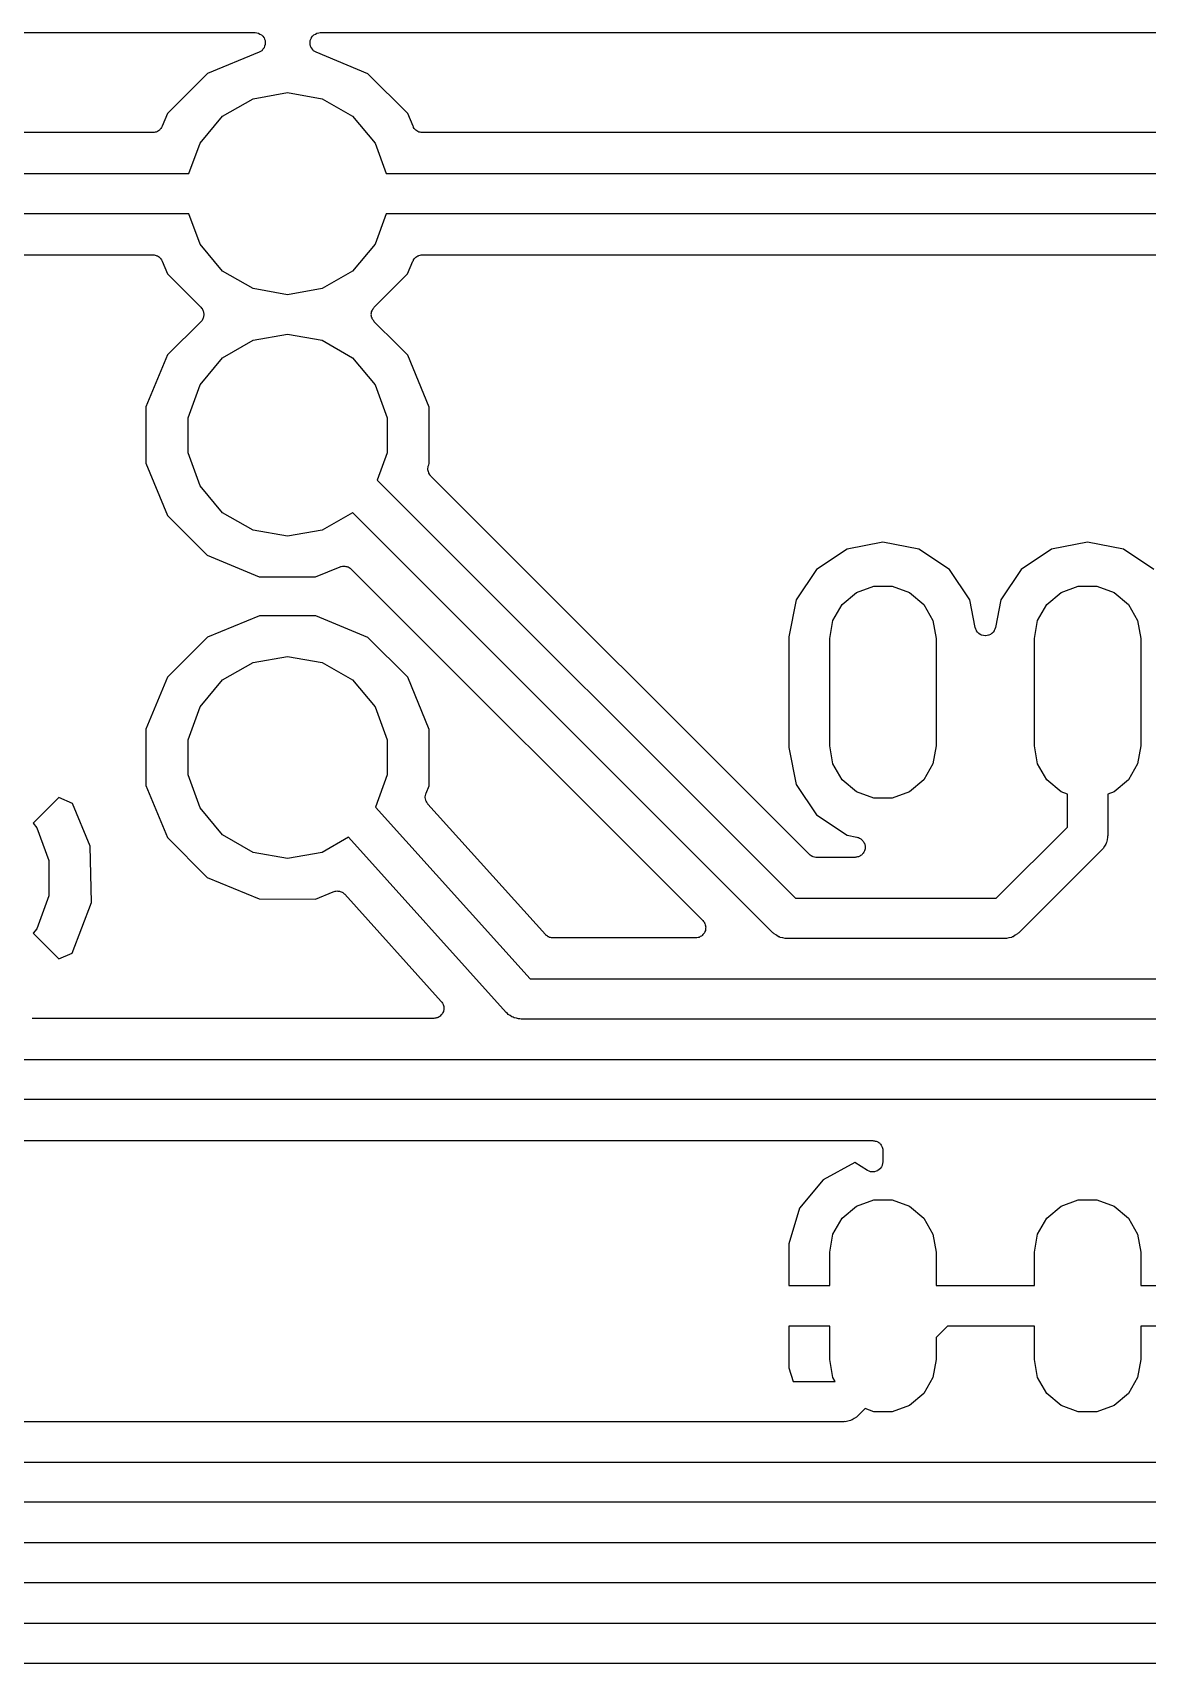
# Model space of a CAD drawing. Extents: x 30 to 169, y -146 to -30.
# Drawn here: x 113.94 to 127.77, y -50.25 to -30 of the extents above; entities that cross this region are included whole.
import ezdxf

# ---------------------------------------------------------------- set-up
doc = ezdxf.new("R2010")
doc.units = 0
doc.header["$MEASUREMENT"] = 0
doc.layers.add('BLACK', color=7, linetype='CONTINUOUS')

msp = doc.modelspace()

# ---------------------------------------------------------------- linework, layer by layer
at = {"layer": 'Black'}
for p, q in [((92.1002, -30), (116.697, -30)), ((116.697, -30), (116.716, -30.0034)), ((116.716, -30.0034), (116.735, -30.0059)), ((116.735, -30.0059), (116.738, -30.0072)), ((116.738, -30.0072), (116.74, -30.0077)), ((116.74, -30.0077), (116.757, -30.0174)), ((116.757, -30.0174), (116.774, -30.0263)), ((116.774, -30.0263), (116.776, -30.0283)), ((116.776, -30.0283), (116.778, -30.0297)), ((116.778, -30.0297), (116.791, -30.0446)), ((116.791, -30.0446), (116.804, -30.0589)), ((116.804, -30.0589), (116.805, -30.0614)), ((116.805, -30.0614), (116.807, -30.0635)), ((116.807, -30.0635), (116.813, -30.0817)), ((116.815, -30.1673), (116.809, -30.1857)), ((116.813, -30.0817), (116.821, -30.0996)), ((116.822, -30.1491), (116.815, -30.1673)), ((116.821, -30.0996), (116.821, -30.1024)), ((116.821, -30.1024), (116.822, -30.1049)), ((116.822, -30.1049), (116.822, -30.1243)), ((116.822, -30.1243), (116.823, -30.1437)), ((116.823, -30.1437), (116.822, -30.1463)), ((116.822, -30.1463), (116.822, -30.1491)), ((117.379, -30.1435), (117.38, -30.1242)), ((117.38, -30.1462), (117.379, -30.1435)), ((117.38, -30.1049), (117.381, -30.1023)), ((117.38, -30.1242), (117.38, -30.1049)), ((117.38, -30.1491), (117.38, -30.1462)), ((117.386, -30.1672), (117.38, -30.1491)), ((117.381, -30.0994), (117.388, -30.0816)), ((117.381, -30.1023), (117.381, -30.0994)), ((117.392, -30.1855), (117.386, -30.1672)), ((117.388, -30.0816), (117.395, -30.0635)), ((117.395, -30.0635), (117.397, -30.0613)), ((117.397, -30.0613), (117.398, -30.0587)), ((117.398, -30.0587), (117.411, -30.0445)), ((117.411, -30.0445), (117.423, -30.0297)), ((117.423, -30.0297), (117.426, -30.0283)), ((117.426, -30.0283), (117.427, -30.0262)), ((117.427, -30.0262), (117.445, -30.0173)), ((117.445, -30.0173), (117.461, -30.0077)), ((117.461, -30.0077), (117.464, -30.0072)), ((117.464, -30.0072), (117.467, -30.0058)), ((117.467, -30.0058), (117.486, -30.0033)), ((117.486, -30.0033), (117.505, -30)), ((117.505, -30), (141.6, -30)), ((116.745, -30.2444), (116.105, -30.5088)), ((116.762, -30.234), (116.745, -30.2444)), ((116.778, -30.2243), (116.762, -30.234)), ((116.78, -30.2222), (116.778, -30.2243)), ((116.783, -30.2207), (116.78, -30.2222)), ((116.794, -30.2053), (116.783, -30.2207)), ((116.807, -30.1905), (116.794, -30.2053)), ((116.808, -30.1879), (116.807, -30.1905)), ((116.809, -30.1857), (116.808, -30.1879)), ((117.394, -30.1878), (117.392, -30.1855)), ((117.395, -30.1905), (117.394, -30.1878)), ((117.407, -30.2053), (117.395, -30.1905)), ((117.419, -30.2206), (117.407, -30.2053)), ((117.421, -30.2221), (117.419, -30.2206)), ((117.423, -30.2243), (117.421, -30.2221)), ((117.44, -30.2339), (117.423, -30.2243)), ((117.456, -30.2443), (117.44, -30.2339)), ((118.097, -30.5105), (117.456, -30.2443)), ((116.105, -30.5088), (115.611, -31.0029)), ((118.591, -31.0055), (118.097, -30.5105)), ((116.671, -30.8209), (117.1, -30.7452)), ((117.1, -30.7452), (117.529, -30.8209)), ((116.293, -31.0388), (116.671, -30.8209)), ((117.529, -30.8209), (117.907, -31.0388)), ((115.536, -31.1785), (115.527, -31.1892)), ((115.539, -31.1707), (115.536, -31.1785)), ((115.544, -31.1637), (115.539, -31.1707)), ((115.611, -31.0029), (115.544, -31.1637)), ((116.013, -31.3726), (116.293, -31.0388)), ((117.907, -31.0388), (118.187, -31.3726)), ((118.657, -31.1635), (118.591, -31.0055)), ((118.661, -31.1706), (118.657, -31.1635)), ((118.664, -31.1785), (118.661, -31.1706)), ((118.673, -31.1891), (118.664, -31.1785)), ((115.426, -31.242), (98.0125, -31.242)), ((115.435, -31.2406), (115.426, -31.242)), ((115.443, -31.2409), (115.435, -31.2406)), ((115.456, -31.2368), (115.443, -31.2409)), ((115.47, -31.2343), (115.456, -31.2368)), ((115.477, -31.2302), (115.47, -31.2343)), ((115.485, -31.2277), (115.477, -31.2302)), ((115.496, -31.2192), (115.485, -31.2277)), ((115.508, -31.2123), (115.496, -31.2192)), ((115.513, -31.2059), (115.508, -31.2123)), ((115.52, -31.2009), (115.513, -31.2059)), ((115.527, -31.1892), (115.52, -31.2009)), ((115.876, -31.75), (116.013, -31.3726)), ((118.187, -31.3726), (118.324, -31.75)), ((118.68, -31.2007), (118.673, -31.1891)), ((118.687, -31.2058), (118.68, -31.2007)), ((118.692, -31.2123), (118.687, -31.2058)), ((118.704, -31.2192), (118.692, -31.2123)), ((118.715, -31.2276), (118.704, -31.2192)), ((118.723, -31.2301), (118.715, -31.2276)), ((118.73, -31.2343), (118.723, -31.2301)), ((118.744, -31.2367), (118.73, -31.2343)), ((118.757, -31.2409), (118.744, -31.2367)), ((118.766, -31.2405), (118.757, -31.2409)), ((118.774, -31.242), (118.766, -31.2405)), ((133.987, -31.242), (118.774, -31.242)), ((98, -31.75), (115.876, -31.75)), ((118.324, -31.75), (119, -31.75)), ((119, -31.75), (134, -31.75)), ((115.876, -32.25), (98.1036, -32.25)), ((116.013, -32.6274), (115.876, -32.25)), ((118.324, -32.25), (118.187, -32.6274)), ((133.845, -32.25), (118.324, -32.25)), ((98.3666, -32.758), (115.426, -32.758)), ((115.426, -32.758), (115.434, -32.7595)), ((115.434, -32.7595), (115.443, -32.7591)), ((115.443, -32.7591), (115.456, -32.7633)), ((115.456, -32.7633), (115.47, -32.7657)), ((115.47, -32.7657), (115.477, -32.7699)), ((115.477, -32.7699), (115.485, -32.7724)), ((115.485, -32.7724), (115.496, -32.7808)), ((115.496, -32.7808), (115.508, -32.7877)), ((115.508, -32.7877), (115.513, -32.7942)), ((115.513, -32.7942), (115.52, -32.7993)), ((115.52, -32.7993), (115.527, -32.8109)), ((116.293, -32.9612), (116.013, -32.6274)), ((118.187, -32.6274), (117.907, -32.9612)), ((118.673, -32.8108), (118.68, -32.7991)), ((118.68, -32.7991), (118.687, -32.7941)), ((118.687, -32.7941), (118.692, -32.7877)), ((118.692, -32.7877), (118.704, -32.7808)), ((118.704, -32.7808), (118.715, -32.7723)), ((118.715, -32.7723), (118.723, -32.7698)), ((118.723, -32.7698), (118.73, -32.7657)), ((118.73, -32.7657), (118.744, -32.7632)), ((118.744, -32.7632), (118.757, -32.7591)), ((118.757, -32.7591), (118.765, -32.7594)), ((118.765, -32.7594), (118.774, -32.758)), ((118.774, -32.758), (131.704, -32.758)), ((115.527, -32.8109), (115.536, -32.8215)), ((115.536, -32.8215), (115.539, -32.8294)), ((115.539, -32.8294), (115.543, -32.8365)), ((115.543, -32.8365), (115.609, -32.9945)), ((115.609, -32.9945), (116.024, -33.4106)), ((116.671, -33.1791), (116.293, -32.9612)), ((117.907, -32.9612), (117.529, -33.1791)), ((118.176, -33.4098), (118.589, -32.9971)), ((118.589, -32.9971), (118.656, -32.8363)), ((118.656, -32.8363), (118.661, -32.8293)), ((118.661, -32.8293), (118.664, -32.8215)), ((118.664, -32.8215), (118.673, -32.8108)), ((117.1, -33.2548), (116.671, -33.1791)), ((117.529, -33.1791), (117.1, -33.2548)), ((116.024, -33.4106), (116.03, -33.4197)), ((118.17, -33.4189), (118.176, -33.4098)), ((116.024, -33.5902), (115.611, -34.0029)), ((116.03, -33.5811), (116.024, -33.5902)), ((116.03, -33.4197), (116.038, -33.4275)), ((116.038, -33.5732), (116.03, -33.5811)), ((116.038, -33.4275), (116.043, -33.4376)), ((116.043, -33.5632), (116.038, -33.5732)), ((116.043, -33.4376), (116.049, -33.4467)), ((116.049, -33.5541), (116.043, -33.5632)), ((116.049, -33.4467), (116.052, -33.4575)), ((116.052, -33.5433), (116.049, -33.5541)), ((116.052, -33.4575), (116.057, -33.4675)), ((116.057, -33.5333), (116.052, -33.5433)), ((116.057, -33.4675), (116.058, -33.4786)), ((116.058, -33.5222), (116.057, -33.5333)), ((116.058, -33.4786), (116.061, -33.4893)), ((116.061, -33.5115), (116.058, -33.5222)), ((116.061, -33.4893), (116.06, -33.5004)), ((116.06, -33.5004), (116.061, -33.5115)), ((118.139, -33.4885), (118.142, -33.4778)), ((118.14, -33.4996), (118.139, -33.4885)), ((118.139, -33.5107), (118.14, -33.4996)), ((118.142, -33.5214), (118.139, -33.5107)), ((118.142, -33.4778), (118.143, -33.4667)), ((118.143, -33.5325), (118.142, -33.5214)), ((118.143, -33.4667), (118.148, -33.4567)), ((118.148, -33.5425), (118.143, -33.5325)), ((118.148, -33.4567), (118.151, -33.4459)), ((118.151, -33.5533), (118.148, -33.5425)), ((118.151, -33.4459), (118.157, -33.4368)), ((118.157, -33.5624), (118.151, -33.5533)), ((118.157, -33.4368), (118.162, -33.4268)), ((118.162, -33.5725), (118.157, -33.5624)), ((118.162, -33.4268), (118.17, -33.4189)), ((118.17, -33.5803), (118.162, -33.5725)), ((118.176, -33.5894), (118.17, -33.5803)), ((118.459, -33.8729), (118.176, -33.5894)), ((116.671, -33.8209), (117.1, -33.7452)), ((117.1, -33.7452), (117.529, -33.8209)), ((115.611, -34.0029), (115.342, -34.6488)), ((116.293, -34.0388), (116.671, -33.8209)), ((117.529, -33.8209), (117.907, -34.0388)), ((118.591, -34.0055), (118.459, -33.8729)), ((118.459, -33.8729), (118.459, -33.8729)), ((118.858, -34.6518), (118.591, -34.0055)), ((116.013, -34.3726), (116.293, -34.0388)), ((117.907, -34.0388), (118.187, -34.3726)), ((115.864, -34.7821), (116.013, -34.3726)), ((118.187, -34.3726), (118.336, -34.7821)), ((115.342, -34.6488), (115.342, -35.3482)), ((115.864, -35.2179), (115.864, -34.7821)), ((118.336, -34.7821), (118.336, -35.2179)), ((118.858, -35.0076), (118.858, -34.6518)), ((118.858, -35.3512), (118.858, -35.0076)), ((118.858, -35.0076), (118.858, -35.0076)), ((116.013, -35.6274), (115.864, -35.2179)), ((118.336, -35.2179), (118.212, -35.5583)), ((115.342, -35.3482), (115.609, -35.9945)), ((118.841, -35.4109), (118.844, -35.3974)), ((118.842, -35.4192), (118.841, -35.4109)), ((118.842, -35.4276), (118.842, -35.4192)), ((118.845, -35.4409), (118.842, -35.4276)), ((118.844, -35.3974), (118.845, -35.3836)), ((118.845, -35.3836), (118.849, -35.376)), ((118.849, -35.376), (118.851, -35.3678)), ((118.851, -35.3678), (118.858, -35.3512)), ((116.293, -35.9612), (116.013, -35.6274)), ((118.212, -35.5583), (123.404, -40.75)), ((118.847, -35.4546), (118.845, -35.4409)), ((118.851, -35.4621), (118.847, -35.4546)), ((118.853, -35.4702), (118.851, -35.4621)), ((118.861, -35.4815), (118.853, -35.4702)), ((118.867, -35.4937), (118.861, -35.4815)), ((118.873, -35.4994), (118.867, -35.4937)), ((118.878, -35.5063), (118.873, -35.4994)), ((123.577, -40.2048), (118.878, -35.5063)), ((115.609, -35.9945), (116.103, -36.4895)), ((116.671, -36.1791), (116.293, -35.9612)), ((117.907, -35.9612), (117.529, -36.1791)), ((123.123, -41.1768), (117.907, -35.9606)), ((117.907, -35.9606), (117.907, -35.9612)), ((117.1, -36.2548), (116.671, -36.1791)), ((117.529, -36.1791), (117.1, -36.2548)), ((124.044, -36.4141), (123.666, -36.6669)), ((124.49, -36.3254), (124.044, -36.4141)), ((124.936, -36.4141), (124.49, -36.3254)), ((125.314, -36.6669), (124.936, -36.4141)), ((126.584, -36.4141), (126.206, -36.6669)), ((127.03, -36.3254), (126.584, -36.4141)), ((127.476, -36.4141), (127.03, -36.3254)), ((127.854, -36.6669), (127.476, -36.4141)), ((116.103, -36.4895), (116.749, -36.7577)), ((117.448, -36.7583), (117.751, -36.6333)), ((117.751, -36.6333), (117.759, -36.6315)), ((117.759, -36.6315), (117.766, -36.628)), ((117.766, -36.628), (117.78, -36.6268)), ((117.78, -36.6268), (117.794, -36.6238)), ((117.794, -36.6238), (117.802, -36.6249)), ((117.802, -36.6249), (117.81, -36.6242)), ((117.81, -36.6242), (117.824, -36.6278)), ((117.824, -36.6278), (117.837, -36.6296)), ((117.837, -36.6296), (117.845, -36.6335)), ((117.845, -36.6335), (117.853, -36.6356)), ((117.853, -36.6356), (117.864, -36.6436)), ((117.864, -36.6436), (117.877, -36.65)), ((117.877, -36.65), (117.882, -36.6561)), ((116.749, -36.7577), (117.448, -36.7583)), ((117.882, -36.6561), (117.889, -36.6609)), ((117.889, -36.6609), (122.253, -41.0252)), ((123.666, -36.6669), (123.413, -37.0451)), ((125.567, -37.0451), (125.314, -36.6669)), ((126.206, -36.6669), (125.953, -37.0451)), ((123.413, -37.0451), (123.322, -37.5038)), ((123.984, -37.1001), (124.16, -36.9526)), ((124.16, -36.9526), (124.375, -36.8742)), ((124.375, -36.8742), (124.605, -36.8742)), ((124.605, -36.8742), (124.82, -36.9526)), ((124.82, -36.9526), (124.996, -37.1001)), ((125.635, -37.3884), (125.567, -37.0451)), ((125.953, -37.0451), (125.885, -37.3884)), ((126.524, -37.1001), (126.7, -36.9526)), ((126.7, -36.9526), (126.915, -36.8742)), ((126.915, -36.8742), (127.145, -36.8742)), ((127.145, -36.8742), (127.36, -36.9526)), ((127.36, -36.9526), (127.536, -37.1001)), ((116.752, -37.2417), (116.105, -37.5088)), ((117.451, -37.2423), (116.752, -37.2417)), ((118.097, -37.5105), (117.451, -37.2423)), ((123.869, -37.2987), (123.984, -37.1001)), ((124.996, -37.1001), (125.111, -37.2987)), ((126.409, -37.2987), (126.524, -37.1001)), ((127.536, -37.1001), (127.651, -37.2987)), ((123.83, -37.5246), (123.869, -37.2987)), ((125.111, -37.2987), (125.15, -37.5246)), ((125.642, -37.4064), (125.635, -37.3884)), ((125.649, -37.4247), (125.642, -37.4064)), ((125.65, -37.4269), (125.649, -37.4247)), ((125.651, -37.4295), (125.65, -37.4269)), ((125.664, -37.444), (125.651, -37.4295)), ((125.676, -37.4591), (125.664, -37.444)), ((125.679, -37.4605), (125.676, -37.4591)), ((125.681, -37.4626), (125.679, -37.4605)), ((125.841, -37.4605), (125.839, -37.4626)), ((125.844, -37.4591), (125.841, -37.4605)), ((125.856, -37.444), (125.844, -37.4591)), ((125.869, -37.4295), (125.856, -37.444)), ((125.87, -37.4269), (125.869, -37.4295)), ((125.871, -37.4247), (125.87, -37.4269)), ((125.878, -37.4064), (125.871, -37.4247)), ((125.885, -37.3884), (125.878, -37.4064)), ((126.37, -37.5246), (126.409, -37.2987)), ((127.651, -37.2987), (127.69, -37.5246)), ((116.105, -37.5088), (115.611, -38.0029)), ((118.591, -38.0055), (118.097, -37.5105)), ((123.322, -37.5038), (123.322, -38.8762)), ((123.83, -38.8554), (123.83, -37.5246)), ((125.15, -37.5246), (125.15, -38.8554)), ((125.697, -37.4719), (125.681, -37.4626)), ((125.714, -37.482), (125.697, -37.4719)), ((125.717, -37.4825), (125.714, -37.482)), ((125.719, -37.4838), (125.717, -37.4825)), ((125.738, -37.4868), (125.719, -37.4838)), ((125.757, -37.4906), (125.738, -37.4868)), ((125.76, -37.4901), (125.757, -37.4906)), ((125.763, -37.4906), (125.76, -37.4901)), ((125.782, -37.4868), (125.763, -37.4906)), ((125.801, -37.4838), (125.782, -37.4868)), ((125.803, -37.4825), (125.801, -37.4838)), ((125.806, -37.482), (125.803, -37.4825)), ((125.823, -37.4719), (125.806, -37.482)), ((125.839, -37.4626), (125.823, -37.4719)), ((126.37, -38.8554), (126.37, -37.5246)), ((127.69, -37.5246), (127.69, -38.8554)), ((116.293, -38.0388), (116.671, -37.8209)), ((116.671, -37.8209), (117.1, -37.7452)), ((117.1, -37.7452), (117.529, -37.8209)), ((117.529, -37.8209), (117.907, -38.0388)), ((115.611, -38.0029), (115.342, -38.6488)), ((116.013, -38.3726), (116.293, -38.0388)), ((117.907, -38.0388), (118.187, -38.3726)), ((118.858, -38.6518), (118.591, -38.0055)), ((115.864, -38.7821), (116.013, -38.3726)), ((118.187, -38.3726), (118.336, -38.7821)), ((115.342, -38.6488), (115.342, -39.3482)), ((118.858, -39.3512), (118.858, -38.6518)), ((115.864, -39.2179), (115.864, -38.7821)), ((118.336, -38.7821), (118.336, -39.2179)), ((123.322, -38.8762), (123.413, -39.3349)), ((123.869, -39.0813), (123.83, -38.8554)), ((125.15, -38.8554), (125.111, -39.0813)), ((126.409, -39.0813), (126.37, -38.8554)), ((127.69, -38.8554), (127.651, -39.0813)), ((123.984, -39.2799), (123.869, -39.0813)), ((125.111, -39.0813), (124.996, -39.2799)), ((126.524, -39.2799), (126.409, -39.0813)), ((127.651, -39.0813), (127.536, -39.2799)), ((116.013, -39.6274), (115.864, -39.2179)), ((118.336, -39.2179), (118.191, -39.6161)), ((124.16, -39.4274), (123.984, -39.2799)), ((124.996, -39.2799), (124.82, -39.4274)), ((126.7, -39.4274), (126.524, -39.2799)), ((127.536, -39.2799), (127.36, -39.4274)), ((115.342, -39.3482), (115.609, -39.9945)), ((118.809, -39.4889), (118.813, -39.4722)), ((118.813, -39.4722), (118.815, -39.4552)), ((118.815, -39.4552), (118.817, -39.4508)), ((118.817, -39.4508), (118.818, -39.4458)), ((118.818, -39.4458), (118.858, -39.3512)), ((123.413, -39.3349), (123.666, -39.7131)), ((124.375, -39.5058), (124.16, -39.4274)), ((124.82, -39.4274), (124.605, -39.5058)), ((126.78, -39.4566), (126.7, -39.4274)), ((126.78, -39.8664), (126.78, -39.4566)), ((127.36, -39.4274), (127.28, -39.4566)), ((127.28, -39.4566), (127.28, -39.97)), ((114.262, -39.4976), (113.941, -39.8182)), ((114.428, -39.5712), (114.262, -39.4976)), ((114.648, -40.1015), (114.428, -39.5712)), ((116.293, -39.9612), (116.013, -39.6274)), ((118.191, -39.6161), (120.111, -41.75)), ((118.809, -39.4939), (118.809, -39.4889)), ((118.809, -39.4989), (118.809, -39.4939)), ((118.812, -39.5156), (118.809, -39.4989)), ((118.815, -39.5326), (118.812, -39.5156)), ((118.817, -39.5371), (118.815, -39.5326)), ((118.818, -39.5421), (118.817, -39.5371)), ((118.827, -39.5566), (118.818, -39.5421)), ((118.835, -39.5717), (118.827, -39.5566)), ((118.839, -39.5752), (118.835, -39.5717)), ((118.841, -39.5795), (118.839, -39.5752)), ((120.3, -41.2), (118.841, -39.5795)), ((124.605, -39.5058), (124.375, -39.5058)), ((113.941, -39.8182), (113.987, -39.8726)), ((113.987, -39.8726), (114.136, -40.2821)), ((123.666, -39.7131), (124.044, -39.9659)), ((125.896, -40.75), (126.78, -39.8664)), ((115.609, -39.9945), (116.103, -40.4895)), ((116.671, -40.1791), (116.293, -39.9612)), ((117.855, -39.9908), (117.529, -40.1791)), ((119.814, -42.1672), (117.855, -39.9908)), ((124.044, -39.9659), (124.167, -39.9904)), ((124.167, -39.9904), (124.176, -39.994)), ((124.176, -39.994), (124.186, -39.9957)), ((124.186, -39.9957), (124.197, -40.0019)), ((124.197, -40.0019), (124.208, -40.0064)), ((124.208, -40.0064), (124.216, -40.0128)), ((124.216, -40.0128), (124.224, -40.0177)), ((124.224, -40.0177), (124.232, -40.0273)), ((124.232, -40.0273), (124.242, -40.0355)), ((124.242, -40.0355), (124.246, -40.044)), ((124.246, -40.044), (124.253, -40.0515)), ((124.253, -40.0515), (124.257, -40.0632)), ((124.257, -40.0632), (124.263, -40.0742)), ((124.263, -40.0742), (124.264, -40.0838)), ((124.264, -40.0838), (124.268, -40.0929)), ((124.268, -40.0929), (124.268, -40.1054)), ((127.257, -40.0757), (127.238, -40.1024)), ((127.259, -40.065), (127.257, -40.0757)), ((127.265, -40.0555), (127.259, -40.065)), ((127.271, -40.0233), (127.265, -40.0555)), ((127.279, -39.9918), (127.271, -40.0233)), ((127.28, -39.97), (127.278, -39.9808)), ((127.278, -39.9808), (127.279, -39.9918)), ((114.136, -40.2821), (114.136, -40.7179)), ((114.667, -40.8023), (114.648, -40.1015)), ((117.1, -40.2548), (116.671, -40.1791)), ((117.529, -40.1791), (117.1, -40.2548)), ((123.581, -40.208), (123.577, -40.2048)), ((123.585, -40.2123), (123.581, -40.208)), ((123.599, -40.2206), (123.585, -40.2123)), ((123.613, -40.2301), (123.599, -40.2206)), ((123.618, -40.2315), (123.613, -40.2301)), ((123.623, -40.2343), (123.618, -40.2315)), ((123.639, -40.2372), (123.623, -40.2343)), ((123.656, -40.2415), (123.639, -40.2372)), ((123.661, -40.241), (123.656, -40.2415)), ((123.667, -40.242), (123.661, -40.241)), ((124.143, -40.242), (123.667, -40.242)), ((124.152, -40.2403), (124.143, -40.242)), ((124.162, -40.2405), (124.152, -40.2403)), ((124.174, -40.2365), (124.162, -40.2405)), ((124.186, -40.2343), (124.174, -40.2365)), ((124.194, -40.2295), (124.186, -40.2343)), ((124.204, -40.2263), (124.194, -40.2295)), ((124.213, -40.2185), (124.204, -40.2263)), ((124.224, -40.2123), (124.213, -40.2185)), ((124.23, -40.2048), (124.224, -40.2123)), ((124.238, -40.1987), (124.23, -40.2048)), ((124.244, -40.1881), (124.238, -40.1987)), ((124.253, -40.1785), (124.244, -40.1881)), ((124.256, -40.1694), (124.253, -40.1785)), ((124.261, -40.161), (124.256, -40.1694)), ((124.263, -40.1488), (124.261, -40.161)), ((124.268, -40.1371), (124.263, -40.1488)), ((124.268, -40.1054), (124.269, -40.1178)), ((124.269, -40.1178), (124.268, -40.1273)), ((124.268, -40.1273), (124.268, -40.1371)), ((127.207, -40.1468), (126.177, -41.1768)), ((127.213, -40.1378), (127.207, -40.1468)), ((127.222, -40.1307), (127.213, -40.1378)), ((127.238, -40.1024), (127.222, -40.1307)), ((116.103, -40.4895), (116.749, -40.7577)), ((117.448, -40.7583), (117.667, -40.6677)), ((117.667, -40.6677), (117.679, -40.6652)), ((117.679, -40.6652), (117.69, -40.6608)), ((117.69, -40.6608), (117.7, -40.6605)), ((117.7, -40.6605), (117.71, -40.6582)), ((117.71, -40.6582), (117.722, -40.6597)), ((117.722, -40.6597), (117.734, -40.6593)), ((117.734, -40.6593), (117.744, -40.6626)), ((117.744, -40.6626), (117.754, -40.664)), ((117.754, -40.664), (117.765, -40.6694)), ((117.765, -40.6694), (117.776, -40.673)), ((117.776, -40.673), (117.784, -40.6795)), ((117.784, -40.6795), (117.793, -40.6844)), ((117.793, -40.6844), (117.801, -40.693)), ((117.801, -40.693), (117.81, -40.7001)), ((117.81, -40.7001), (119.007, -42.03)), ((114.136, -40.7179), (113.987, -41.1274)), ((114.426, -41.4296), (114.667, -40.8023)), ((116.749, -40.7577), (117.448, -40.7583)), ((123.404, -40.75), (125.896, -40.75)), ((122.253, -41.0252), (122.263, -41.0388)), ((122.263, -41.0388), (122.273, -41.0515)), ((122.273, -41.0515), (122.275, -41.0567)), ((122.275, -41.0567), (122.279, -41.0613)), ((122.279, -41.0613), (122.283, -41.0774)), ((122.283, -41.0774), (122.288, -41.0929)), ((122.288, -41.0929), (122.288, -41.0985)), ((122.288, -41.0985), (122.29, -41.1039)), ((122.29, -41.1039), (122.288, -41.1205)), ((113.987, -41.1274), (113.941, -41.1818)), ((113.941, -41.1818), (114.262, -41.5024)), ((120.307, -41.2055), (120.3, -41.2)), ((120.313, -41.2123), (120.307, -41.2055)), ((120.324, -41.2189), (120.313, -41.2123)), ((120.334, -41.2271), (120.324, -41.2189)), ((120.343, -41.2299), (120.334, -41.2271)), ((120.351, -41.2343), (120.343, -41.2299)), ((120.364, -41.2366), (120.351, -41.2343)), ((120.376, -41.2408), (120.364, -41.2366)), ((120.385, -41.2405), (120.376, -41.2408)), ((120.394, -41.242), (120.385, -41.2405)), ((122.163, -41.242), (120.394, -41.242)), ((122.18, -41.2391), (122.163, -41.242)), ((122.196, -41.2377), (122.18, -41.2391)), ((122.201, -41.2353), (122.196, -41.2377)), ((122.207, -41.2343), (122.201, -41.2353)), ((122.221, -41.226), (122.207, -41.2343)), ((122.236, -41.219), (122.221, -41.226)), ((122.24, -41.2151), (122.236, -41.219)), ((122.245, -41.2123), (122.24, -41.2151)), ((122.256, -41.1996), (122.245, -41.2123)), ((122.267, -41.1878), (122.256, -41.1996)), ((122.27, -41.1828), (122.267, -41.1878)), ((122.273, -41.1785), (122.27, -41.1828)), ((122.279, -41.1629), (122.273, -41.1785)), ((122.286, -41.1479), (122.279, -41.1629)), ((122.287, -41.1423), (122.286, -41.1479)), ((122.288, -41.1371), (122.287, -41.1423)), ((122.288, -41.1205), (122.288, -41.1371)), ((123.132, -41.1831), (123.123, -41.1768)), ((123.139, -41.1915), (123.132, -41.1831)), ((123.168, -41.2078), (123.139, -41.1915)), ((123.194, -41.2266), (123.168, -41.2078)), ((123.205, -41.2294), (123.194, -41.2266)), ((123.214, -41.2349), (123.205, -41.2294)), ((123.247, -41.2406), (123.214, -41.2349)), ((123.278, -41.249), (123.247, -41.2406)), ((123.289, -41.2481), (123.278, -41.249)), ((123.3, -41.25), (123.289, -41.2481)), ((126, -41.25), (123.3, -41.25)), ((126.011, -41.2481), (126, -41.25)), ((126.022, -41.249), (126.011, -41.2481)), ((126.053, -41.2406), (126.022, -41.249)), ((126.086, -41.2349), (126.053, -41.2406)), ((126.095, -41.2294), (126.086, -41.2349)), ((126.106, -41.2266), (126.095, -41.2294)), ((126.132, -41.2078), (126.106, -41.2266)), ((126.161, -41.1915), (126.132, -41.2078)), ((126.168, -41.1831), (126.161, -41.1915)), ((126.177, -41.1768), (126.168, -41.1831)), ((114.262, -41.5024), (114.426, -41.4296)), ((120.111, -41.75), (128.124, -41.75)), ((119.007, -42.03), (119.014, -42.0413)), ((119.014, -42.0413), (119.023, -42.0515)), ((119.023, -42.0515), (119.026, -42.0599)), ((119.026, -42.0599), (119.031, -42.0675)), ((119.031, -42.0675), (119.033, -42.0805)), ((119.033, -42.0805), (119.038, -42.0929)), ((119.038, -42.0929), (119.038, -42.1019)), ((119.038, -42.1019), (119.04, -42.1106)), ((119.04, -42.1106), (119.038, -42.1238)), ((118.913, -42.242), (113.929, -42.242)), ((118.926, -42.2397), (118.913, -42.242)), ((118.939, -42.2392), (118.926, -42.2397)), ((118.947, -42.2359), (118.939, -42.2392)), ((118.956, -42.2343), (118.947, -42.2359)), ((118.968, -42.2277), (118.956, -42.2343)), ((118.98, -42.2227), (118.968, -42.2277)), ((118.987, -42.2167), (118.98, -42.2227)), ((118.994, -42.2123), (118.987, -42.2167)), ((119.003, -42.2021), (118.994, -42.2123)), ((119.013, -42.1932), (119.003, -42.2021)), ((119.017, -42.1853), (119.013, -42.1932)), ((119.023, -42.1785), (119.017, -42.1853)), ((119.027, -42.166), (119.023, -42.1785)), ((119.034, -42.1543), (119.027, -42.166)), ((119.035, -42.1454), (119.034, -42.1543)), ((119.038, -42.1371), (119.035, -42.1454)), ((119.038, -42.1238), (119.038, -42.1371)), ((119.828, -42.1781), (119.814, -42.1672)), ((119.839, -42.1915), (119.828, -42.1781)), ((119.862, -42.2046), (119.839, -42.1915)), ((119.883, -42.2207), (119.862, -42.2046)), ((119.899, -42.2261), (119.883, -42.2207)), ((119.914, -42.2349), (119.899, -42.2261)), ((119.94, -42.2395), (119.914, -42.2349)), ((119.965, -42.2476), (119.94, -42.2395)), ((119.983, -42.2469), (119.965, -42.2476)), ((120, -42.25), (119.983, -42.2469)), ((128.3, -42.25), (120, -42.25)), ((105.089, -42.75), (130, -42.75)), ((129.896, -43.25), (105.089, -43.25)), ((105.446, -43.758), (124.363, -43.758)), ((124.363, -43.758), (124.374, -43.7599)), ((124.374, -43.7599), (124.385, -43.7599)), ((124.385, -43.7599), (124.395, -43.7637)), ((124.395, -43.7637), (124.406, -43.7657)), ((124.406, -43.7657), (124.416, -43.7712)), ((124.416, -43.7712), (124.426, -43.775)), ((124.426, -43.775), (124.435, -43.7822)), ((124.435, -43.7822), (124.445, -43.7877)), ((124.445, -43.7877), (124.452, -43.7962)), ((124.452, -43.7962), (124.46, -43.8034)), ((124.46, -43.8034), (124.466, -43.813)), ((124.466, -43.813), (124.473, -43.8215)), ((124.473, -43.8215), (124.477, -43.8319)), ((124.477, -43.8319), (124.482, -43.8416)), ((124.482, -43.8416), (124.484, -43.8525)), ((124.484, -43.8525), (124.488, -43.8629)), ((124.488, -43.8629), (124.488, -43.8741)), ((124.488, -43.8741), (124.49, -43.885)), ((124.49, -43.885), (124.49, -44.0201)), ((124.141, -44.0323), (123.746, -44.2439)), ((124.296, -44.128), (124.141, -44.0323)), ((124.298, -44.1288), (124.296, -44.128)), ((124.299, -44.1301), (124.298, -44.1288)), ((124.318, -44.1369), (124.299, -44.1301)), ((124.337, -44.1444), (124.318, -44.1369)), ((124.339, -44.1445), (124.337, -44.1444)), ((124.341, -44.1451), (124.339, -44.1445)), ((124.404, -44.1383), (124.385, -44.1451)), ((124.423, -44.132), (124.404, -44.1383)), ((124.425, -44.1307), (124.423, -44.132)), ((124.426, -44.1301), (124.425, -44.1307)), ((124.442, -44.1171), (124.426, -44.1301)), ((124.458, -44.1047), (124.442, -44.1171)), ((124.459, -44.103), (124.458, -44.1047)), ((124.46, -44.1017), (124.459, -44.103)), ((124.47, -44.0843), (124.46, -44.1017)), ((124.481, -44.0672), (124.47, -44.0843)), ((124.482, -44.0635), (124.481, -44.0652)), ((124.481, -44.0652), (124.481, -44.0672)), ((124.486, -44.0437), (124.482, -44.0635)), ((124.49, -44.024), (124.486, -44.0437)), ((124.49, -44.0201), (124.49, -44.022)), ((124.49, -44.022), (124.49, -44.024)), ((123.746, -44.2439), (123.456, -44.5975)), ((124.361, -44.1451), (124.341, -44.1451)), ((124.381, -44.1458), (124.361, -44.1451)), ((124.383, -44.1451), (124.381, -44.1458)), ((124.385, -44.1451), (124.383, -44.1451)), ((124.16, -44.5726), (124.375, -44.4942)), ((124.375, -44.4942), (124.605, -44.4942)), ((124.605, -44.4942), (124.82, -44.5726)), ((126.7, -44.5726), (126.915, -44.4942)), ((126.915, -44.4942), (127.145, -44.4942)), ((127.145, -44.4942), (127.36, -44.5726)), ((123.456, -44.5975), (123.322, -45.0414)), ((123.869, -44.9187), (123.984, -44.7201)), ((123.984, -44.7201), (124.16, -44.5726)), ((124.82, -44.5726), (124.996, -44.7201)), ((124.996, -44.7201), (125.111, -44.9187)), ((126.409, -44.9187), (126.524, -44.7201)), ((126.524, -44.7201), (126.7, -44.5726)), ((127.36, -44.5726), (127.536, -44.7201)), ((127.536, -44.7201), (127.651, -44.9187)), ((123.83, -45.1446), (123.869, -44.9187)), ((125.111, -44.9187), (125.15, -45.1446)), ((126.37, -45.1446), (126.409, -44.9187)), ((127.651, -44.9187), (127.69, -45.1446)), ((123.322, -45.0414), (123.322, -45.556)), ((123.83, -45.556), (123.83, -45.1446)), ((125.15, -45.1446), (125.15, -45.556)), ((126.37, -45.556), (126.37, -45.1446)), ((127.69, -45.1446), (127.69, -45.556)), ((123.322, -45.556), (123.83, -45.556)), ((125.15, -45.556), (126.37, -45.556)), ((127.69, -45.556), (128.91, -45.556)), ((123.322, -46.064), (123.322, -46.5786)), ((123.83, -46.064), (123.322, -46.064)), ((123.83, -46.4754), (123.83, -46.064)), ((125.29, -46.064), (125.15, -46.2032)), ((126.37, -46.064), (125.29, -46.064)), ((126.37, -46.4754), (126.37, -46.064)), ((128.91, -46.064), (127.69, -46.064)), ((127.69, -46.064), (127.69, -46.4754)), ((125.15, -46.2032), (125.15, -46.4754)), ((123.869, -46.7013), (123.83, -46.4754)), ((125.15, -46.4754), (125.111, -46.7013)), ((126.409, -46.7013), (126.37, -46.4754)), ((127.69, -46.4754), (127.651, -46.7013)), ((123.322, -46.5786), (123.374, -46.75)), ((123.374, -46.75), (123.896, -46.75)), ((123.897, -46.7493), (123.869, -46.7013)), ((123.896, -46.75), (123.897, -46.7493)), ((125.111, -46.7013), (124.996, -46.8999)), ((126.524, -46.8999), (126.409, -46.7013)), ((127.651, -46.7013), (127.536, -46.8999)), ((124.996, -46.8999), (124.82, -47.0474)), ((126.7, -47.0474), (126.524, -46.8999)), ((127.536, -46.8999), (127.36, -47.0474)), ((124.177, -47.1768), (124.168, -47.1831)), ((124.267, -47.0864), (124.177, -47.1768)), ((124.375, -47.1258), (124.267, -47.0864)), ((124.605, -47.1258), (124.375, -47.1258)), ((124.82, -47.0474), (124.605, -47.1258)), ((126.915, -47.1258), (126.7, -47.0474)), ((127.145, -47.1258), (126.915, -47.1258)), ((127.36, -47.0474), (127.145, -47.1258)), ((124, -47.25), (111.16, -47.25)), ((124.011, -47.2481), (124, -47.25)), ((124.022, -47.249), (124.011, -47.2481)), ((124.053, -47.2406), (124.022, -47.249)), ((124.086, -47.2349), (124.053, -47.2406)), ((124.095, -47.2294), (124.086, -47.2349)), ((124.106, -47.2266), (124.095, -47.2294)), ((124.132, -47.2078), (124.106, -47.2266)), ((124.161, -47.1915), (124.132, -47.2078)), ((124.168, -47.1831), (124.161, -47.1915)), ((49.46, -47.75), (138.896, -47.75)), ((139, -48.25), (49.5636, -48.25)), ((67.46, -48.75), (140.896, -48.75)), ((141, -49.25), (67.5636, -49.25)), ((85.46, -49.75), (142.516, -49.75)), ((142.62, -50.25), (85.5636, -50.25))]:
    msp.add_line(p, q, dxfattribs=at)

doc.saveas('drawing.dxf')
